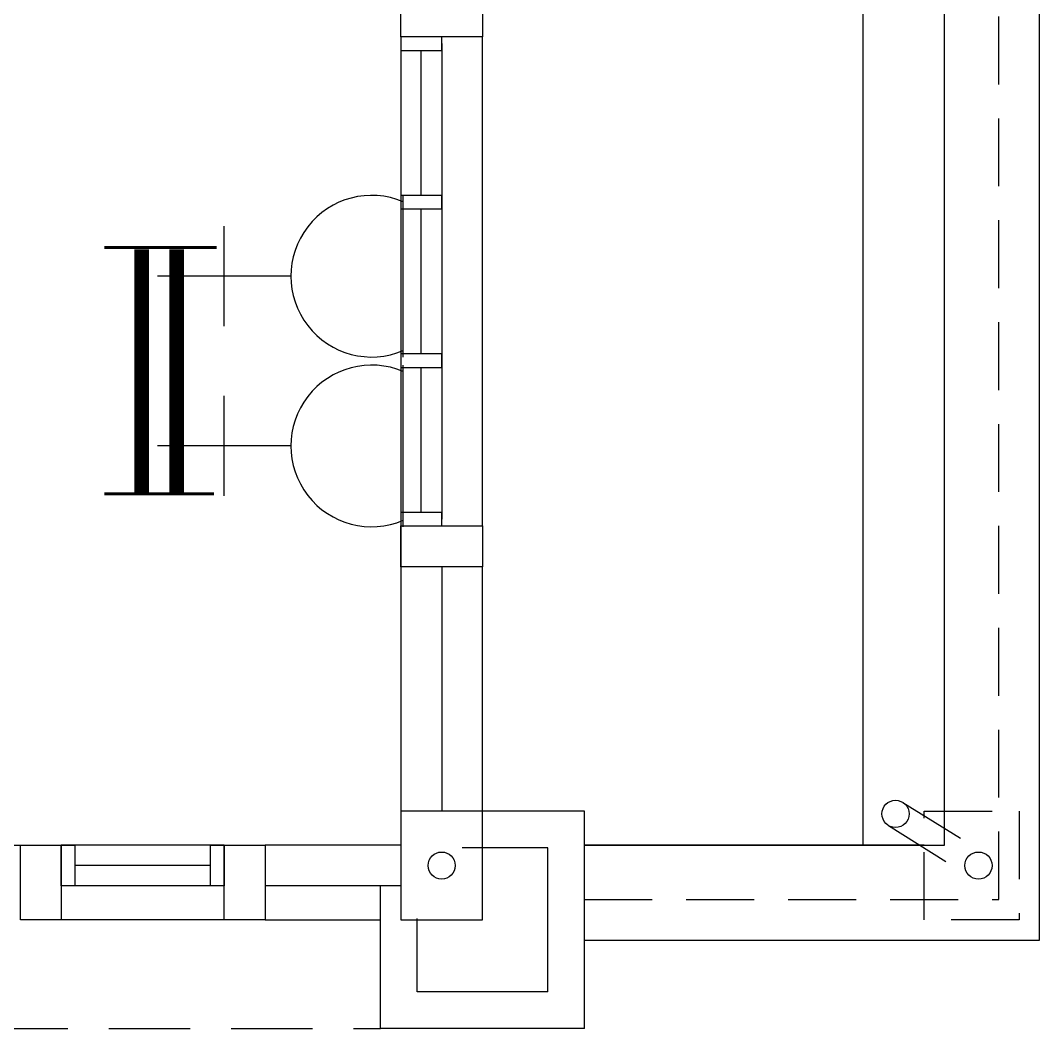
# Model space of a CAD drawing. Header units: inches. Extents: x 16928 to 514628, y -1471 to 241387.
# Drawn here: x 181980 to 185730, y 20915 to 24626 of the extents above; entities that cross this region are included whole.
import ezdxf

# ---------------------------------------------------------------- set-up
doc = ezdxf.new("R2010")
doc.units = ezdxf.units.IN
doc.header["$MEASUREMENT"] = 0
doc.linetypes.add('HIDDEN', pattern=[0.375, 0.25, -0.125])
doc.layers.add('COLUMN', color=8, linetype='Continuous', lineweight=30)
for name, color, linetype in [('DOWNPIPE', 8, 'Continuous'), ('ELECT', 6, 'Continuous'), ('FITTING', 8, 'Continuous'), ('LW', 2, 'Continuous'), ('TB', 8, 'Continuous'), ('WALL', 1, 'Continuous'), ('WIN', 9, 'Continuous')]:
    doc.layers.add(name, color=color, linetype=linetype)

# ---------------------------------------------------------------- blocks, each defined once
blk = doc.blocks.new('AW30')
at = {"layer": 'WALL'}
for points in [[(-2473393.4, -914141.5), (-2473243.4, -914141.5), (-2473243.4, -913866.5), (-2473393.4, -913866.5)], [(-2472643.4, -914141.5), (-2472493.4, -914141.5), (-2472493.4, -913866.5), (-2472643.4, -913866.5)]]:
    blk.add_lwpolyline(points, close=True, dxfattribs=at)
at = {"layer": 'WIN', "color": 1}
for p, q in [((-2473243.4, -913866.5), (-2472643.4, -913866.5)), ((-2473193.4, -913941.5), (-2472693.4, -913941.5)), ((-2473218.4, -914016.5), (-2472643.4, -914016.5))]:
    blk.add_line(p, q, dxfattribs=at)
at = {"layer": 'WIN', "color": 2}
blk.add_line((-2473243.4, -914141.5), (-2472643.4, -914141.5), dxfattribs=at)
at = {"layer": 'WIN', "color": 1}
for points in [[(-2473243.4, -914016.5), (-2473193.4, -914016.5), (-2473193.4, -913866.5), (-2473243.4, -913866.5)], [(-2472693.4, -914016.5), (-2472643.4, -914016.5), (-2472643.4, -913866.5), (-2472693.4, -913866.5)]]:
    blk.add_lwpolyline(points, close=True, dxfattribs=at)
blk = doc.blocks.new('13A SSO 300mm')
at = {"layer": 'ELECT', "color": 6}
for p, q in [((0, 413.8), (0, 904.4)), ((-184, 659.1), (184, 659.1)), ((-297.4, 0), (297.4, 0))]:
    blk.add_line(p, q, dxfattribs=at)
blk.add_arc((0, 116.3), 297.4, 336.9763, 203.0237, dxfattribs=at)

msp = doc.modelspace()

# ---------------------------------------------------------------- linework, layer by layer
at = {"layer": 'COLUMN'}
msp.add_lwpolyline([(183680, 21715.4), (183380, 21715.4), (183380, 21315.4), (183680, 21315.4)], close=True, dxfattribs=at)
at = {"layer": 'DOWNPIPE', "linetype": 'HIDDEN', "ltscale": 1000}
for p, q in [((185226.3, 21748.2), (185531.4, 21557.9)), ((185173.4, 21663.4), (185478.5, 21473))]:
    msp.add_line(p, q, dxfattribs=at)
at = {"layer": 'DOWNPIPE'}
for centre in [(185199.9, 21705.8), (183530, 21515.4), (185505, 21515.4)]:
    msp.add_circle(centre, 50, dxfattribs=at)
at = {"layer": 'FITTING', "color": 3}
for points, const_width in [([(182288.7, 23789.9), (182573.8, 23789.9)], 10.9), ([(182288.7, 23789.9), (182573.8, 23789.9)], 10.9), ([(182426.3, 22883.9), (182426.3, 23783.9)], 54.6), ([(182426.3, 22883.9), (182426.3, 23783.9)], 54.6), ([(182427.4, 23789.9), (182702.6, 23789.9)], 10.9), ([(182427.4, 23789.9), (182702.6, 23789.9)], 10.9), ([(182555.1, 22883.9), (182555.1, 23783.9)], 54.6), ([(182555.1, 22883.9), (182555.1, 23783.9)], 54.6), ([(182288.7, 22883.9), (182563.9, 22883.9)], 10.9), ([(182288.7, 22883.9), (182563.9, 22883.9)], 10.9), ([(182417.5, 22883.9), (182692.7, 22883.9)], 10.9), ([(182417.5, 22883.9), (182692.7, 22883.9)], 10.9)]:
    msp.add_lwpolyline(points, dxfattribs=dict(at, const_width=const_width))
at = {"layer": 'LW'}
for p, q in [((185080, 28440.4), (185080, 21590.4)), ((183680, 22765.4), (183680, 24565.4)), ((183680, 21715.4), (183680, 22615.4))]:
    msp.add_line(p, q, dxfattribs=at)
at = {"layer": 'LW', "linetype": 'HIDDEN', "ltscale": 1200}
msp.add_line((180505, 20915.4), (183305, 20915.4), dxfattribs=at)
at = {"layer": 'LW'}
for points in [[(184055, 21590.4), (185380, 21590.4), (185380, 28440.4)], [(184055, 21240.4), (185730, 21240.4), (185730, 28440.4)]]:
    msp.add_lwpolyline(points, dxfattribs=at)
at = {"layer": 'LW', "linetype": 'HIDDEN', "ltscale": 1000}
msp.add_lwpolyline([(184055, 21390.4), (185580, 21390.4), (185580, 28440.4)], dxfattribs=at)
msp.add_lwpolyline([(185305, 21315.4), (185305, 21715.4), (185655, 21715.4), (185655, 21315.4)], close=True, dxfattribs=at)
at = {"layer": 'WALL'}
for p, q in [((185380, 21715.4), (185380, 28440.4)), ((183380, 24565.4), (183380, 25465.4)), ((183380, 22765.4), (183380, 21715.4)), ((183530, 22615.4), (183530, 21715.4)), ((184055, 21715.4), (183530, 21715.4)), ((184055, 20915.4), (184055, 21715.4)), ((181680, 21590.4), (182130, 21590.4)), ((183380, 21590.4), (182880, 21590.4)), ((183920, 21580.4), (183605, 21580.4)), ((183920, 21050.4), (183920, 21580.4)), ((185305, 21590.4), (184055, 21590.4)), ((183380, 21440.4), (182880, 21440.4)), ((183305, 20915.4), (183305, 21440.4)), ((183440, 21050.4), (183440, 21320.4)), ((183920, 21050.4), (183440, 21050.4)), ((184055, 20915.4), (183305, 20915.4))]:
    msp.add_line(p, q, dxfattribs=at)
for points in [[(183380, 24565.4), (183380, 24715.4), (183680, 24715.4), (183680, 24565.4)], [(183380, 22615.4), (183380, 22765.4), (183680, 22765.4), (183680, 22615.4)]]:
    msp.add_lwpolyline(points, close=True, dxfattribs=at)
at = {"layer": 'WIN'}
for p, q in [((183380, 24565.4), (183380, 22765.4)), ((183530, 24540.4), (183530, 22790.4)), ((183455, 23982.1), (183455, 24515.4)), ((183455, 23398.8), (183455, 23932.1)), ((183455, 22815.4), (183455, 23348.8)), ((182880, 21315.4), (183305, 21315.4))]:
    msp.add_line(p, q, dxfattribs=at)
for points in [[(183530, 24515.4), (183530, 24565.4), (183380, 24565.4), (183380, 24515.4)], [(183530, 23932.1), (183530, 23982.1), (183380, 23982.1), (183380, 23932.1)], [(183530, 23348.8), (183530, 23398.8), (183380, 23398.8), (183380, 23348.8)], [(183530, 22765.4), (183530, 22815.4), (183380, 22815.4), (183380, 22765.4)]]:
    msp.add_lwpolyline(points, close=True, dxfattribs=at)

# ---------------------------------------------------------------- block references
at = {"layer": 'TB', "color": 6, "linetype": 'Continuous', "rotation": 90}
for p in [(183388.8, 23684.5), (183388.8, 23059.8)]:
    msp.add_blockref('13A SSO 300mm', p, dxfattribs=at)
at = {"layer": 'WIN', "xscale": -1}
msp.add_blockref('AW30', (-2290513.4, 935456.9), dxfattribs=at)

doc.saveas('drawing.dxf')
